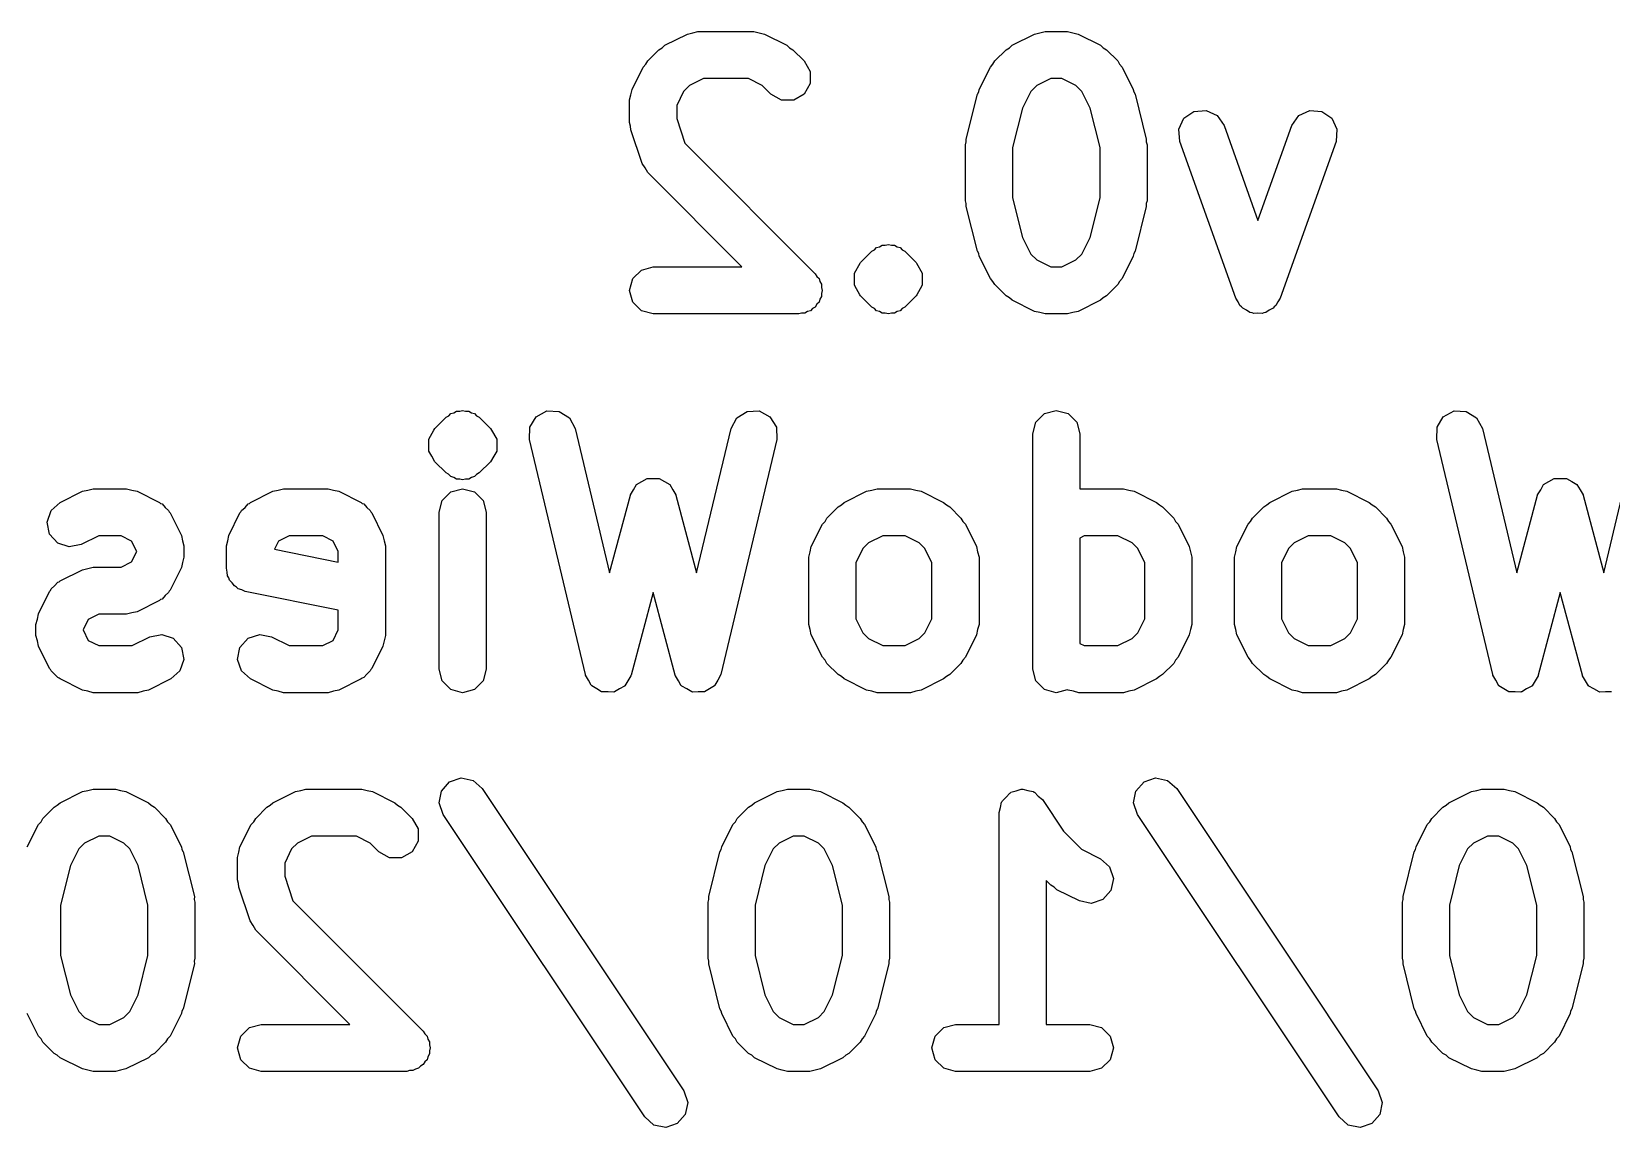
# Model space of a CAD drawing. Extents: x 10 to 287, y -200 to -10.
# Drawn here: x 108.65 to 118.72, y -89.77 to -82.78 of the extents above; entities that cross this region are included whole.
import ezdxf

# ---------------------------------------------------------------- set-up
doc = ezdxf.new("R2010")
doc.units = 0
doc.layers.add('BLACK', color=7, linetype='CONTINUOUS')

msp = doc.modelspace()

# ---------------------------------------------------------------- linework, layer by layer
at = {"layer": 'BLACK', "linetype": 'CONTINUOUS'}
for p, q in [((112.684, -82.8683), (112.827, -82.7969)), ((112.827, -82.7969), (112.861, -82.79)), ((112.861, -82.79), (112.894, -82.7811)), ((112.894, -82.7811), (113.251, -82.7811)), ((113.251, -82.7811), (113.285, -82.79)), ((113.285, -82.79), (113.319, -82.7969)), ((113.319, -82.7969), (113.461, -82.8683)), ((114.899, -82.8683), (115.041, -82.7969)), ((115.041, -82.7969), (115.075, -82.79)), ((115.075, -82.79), (115.109, -82.7811)), ((115.109, -82.7811), (115.251, -82.7811)), ((115.251, -82.7811), (115.285, -82.79)), ((115.285, -82.79), (115.319, -82.7969)), ((115.319, -82.7969), (115.461, -82.8683)), ((112.574, -82.9679), (112.645, -82.8964)), ((112.645, -82.8964), (112.666, -82.8844)), ((112.666, -82.8844), (112.684, -82.8683)), ((113.461, -82.8683), (113.479, -82.8844)), ((113.479, -82.8844), (113.5, -82.8964)), ((113.5, -82.8964), (113.572, -82.9679)), ((114.788, -82.9679), (114.86, -82.8964)), ((114.86, -82.8964), (114.881, -82.8844)), ((114.881, -82.8844), (114.899, -82.8683)), ((115.461, -82.8683), (115.479, -82.8844)), ((115.479, -82.8844), (115.5, -82.8964)), ((115.5, -82.8964), (115.572, -82.9679)), ((112.474, -83.1497), (112.546, -83.0068)), ((112.546, -83.0068), (112.562, -82.9888)), ((112.562, -82.9888), (112.574, -82.9679)), ((113.572, -82.9679), (113.611, -83.0351)), ((114.689, -83.1497), (114.76, -83.0068)), ((114.76, -83.0068), (114.776, -82.9888)), ((114.776, -82.9888), (114.788, -82.9679)), ((115.572, -82.9679), (115.584, -82.9888)), ((115.584, -82.9888), (115.6, -83.0068)), ((115.6, -83.0068), (115.671, -83.1497)), ((112.93, -83.0811), (112.84, -83.1258)), ((113.216, -83.0811), (112.93, -83.0811)), ((113.305, -83.1258), (113.216, -83.0811)), ((113.611, -83.1127), (113.572, -83.18)), ((113.611, -83.0351), (113.611, -83.1127)), ((115.144, -83.0811), (115.055, -83.1258)), ((115.216, -83.0811), (115.144, -83.0811)), ((115.305, -83.1258), (115.216, -83.0811)), ((112.459, -83.2168), (112.467, -83.1835)), ((112.459, -83.3596), (112.459, -83.2168)), ((112.467, -83.1835), (112.474, -83.1497)), ((112.803, -83.1628), (112.759, -83.2522)), ((112.84, -83.1258), (112.803, -83.1628)), ((113.36, -83.18), (113.305, -83.1258)), ((113.427, -83.2188), (113.36, -83.18)), ((113.505, -83.2188), (113.427, -83.2188)), ((113.572, -83.18), (113.505, -83.2188)), ((114.606, -83.4661), (114.677, -83.1804)), ((114.677, -83.1804), (114.685, -83.1659)), ((114.685, -83.1659), (114.689, -83.1497)), ((115.018, -83.1628), (114.964, -83.2691)), ((115.055, -83.1258), (115.018, -83.1628)), ((115.342, -83.1628), (115.305, -83.1258)), ((115.396, -83.2691), (115.342, -83.1628)), ((115.671, -83.1497), (115.675, -83.1659)), ((115.675, -83.1659), (115.683, -83.1804)), ((115.683, -83.1804), (115.754, -83.4661)), ((112.759, -83.2522), (112.759, -83.3353)), ((114.964, -83.2691), (114.901, -83.521)), ((115.459, -83.521), (115.396, -83.2691)), ((115.994, -83.334), (116.058, -83.2898)), ((116.058, -83.2898), (116.136, -83.2835)), ((116.136, -83.2835), (116.206, -83.3167)), ((116.206, -83.3167), (116.25, -83.3806)), ((116.682, -83.3806), (116.726, -83.3167)), ((116.726, -83.3167), (116.796, -83.2835)), ((116.796, -83.2835), (116.873, -83.2898)), ((116.873, -83.2898), (116.937, -83.334)), ((112.465, -83.383), (112.459, -83.3596)), ((112.466, -83.4071), (112.465, -83.383)), ((112.538, -83.6214), (112.466, -83.4071)), ((112.759, -83.3353), (112.811, -83.4929)), ((115.961, -83.4041), (115.994, -83.334)), ((115.967, -83.4815), (115.961, -83.4041)), ((116.25, -83.3806), (116.466, -83.9851)), ((116.466, -83.9851), (116.682, -83.3806)), ((116.937, -83.334), (116.97, -83.4041)), ((116.97, -83.4041), (116.964, -83.4815)), ((112.811, -83.4929), (113.643, -84.325)), ((114.601, -83.5025), (114.606, -83.4846)), ((114.601, -83.8596), (114.601, -83.5025)), ((114.606, -83.4846), (114.606, -83.4661)), ((114.901, -83.521), (114.901, -83.8412)), ((115.459, -83.8412), (115.459, -83.521)), ((115.754, -83.4661), (115.754, -83.4846)), ((115.754, -83.4846), (115.759, -83.5025)), ((115.759, -83.5025), (115.759, -83.8596)), ((116.324, -84.4815), (115.967, -83.4815)), ((116.964, -83.4815), (116.607, -84.4815)), ((112.557, -83.6501), (112.538, -83.6214)), ((112.574, -83.68), (112.557, -83.6501)), ((113.175, -84.2811), (112.574, -83.68)), ((114.606, -83.8775), (114.601, -83.8596)), ((114.606, -83.896), (114.606, -83.8775)), ((114.677, -84.1817), (114.606, -83.896)), ((114.901, -83.8412), (114.964, -84.093)), ((115.396, -84.093), (115.459, -83.8412)), ((115.754, -83.896), (115.683, -84.1817)), ((115.759, -83.8596), (115.754, -83.8775)), ((115.754, -83.8775), (115.754, -83.896)), ((114.964, -84.093), (115.018, -84.1994)), ((115.342, -84.1994), (115.396, -84.093)), ((113.931, -84.2536), (114.003, -84.1821)), ((114.003, -84.1821), (114.02, -84.1723)), ((114.02, -84.1723), (114.034, -84.1583)), ((114.034, -84.1583), (114.053, -84.1532)), ((114.053, -84.1532), (114.07, -84.1433)), ((114.07, -84.1433), (114.089, -84.1433)), ((114.089, -84.1433), (114.109, -84.1382)), ((114.109, -84.1382), (114.128, -84.1433)), ((114.128, -84.1433), (114.147, -84.1433)), ((114.147, -84.1433), (114.164, -84.1532)), ((114.164, -84.1532), (114.184, -84.1583)), ((114.184, -84.1583), (114.198, -84.1723)), ((114.198, -84.1723), (114.215, -84.1821)), ((114.215, -84.1821), (114.286, -84.2536)), ((114.685, -84.1962), (114.677, -84.1817)), ((114.689, -84.2124), (114.685, -84.1962)), ((114.76, -84.3553), (114.689, -84.2124)), ((115.018, -84.1994), (115.055, -84.2364)), ((115.305, -84.2364), (115.342, -84.1994)), ((115.671, -84.2124), (115.6, -84.3553)), ((115.675, -84.1962), (115.671, -84.2124)), ((115.683, -84.1817), (115.675, -84.1962)), ((112.479, -84.3561), (112.534, -84.3012)), ((112.534, -84.3012), (112.609, -84.2811)), ((112.609, -84.2811), (113.175, -84.2811)), ((113.643, -84.325), (113.653, -84.3421)), ((113.892, -84.3208), (113.929, -84.2577)), ((113.892, -84.3985), (113.892, -84.3208)), ((113.929, -84.2577), (113.931, -84.2536)), ((113.931, -84.2536), (113.931, -84.2536)), ((113.931, -84.2536), (113.931, -84.2536)), ((114.286, -84.2536), (114.286, -84.2536)), ((114.286, -84.2536), (114.286, -84.2536)), ((114.286, -84.2536), (114.288, -84.2577)), ((114.288, -84.2577), (114.325, -84.3208)), ((114.325, -84.3208), (114.325, -84.3985)), ((115.055, -84.2364), (115.144, -84.2811)), ((115.144, -84.2811), (115.216, -84.2811)), ((115.216, -84.2811), (115.305, -84.2364)), ((112.459, -84.4311), (112.479, -84.3561)), ((113.653, -84.3421), (113.667, -84.3561)), ((113.667, -84.3561), (113.672, -84.3751)), ((113.672, -84.3751), (113.682, -84.3922)), ((113.682, -84.3922), (113.682, -84.412)), ((113.682, -84.412), (113.687, -84.4311)), ((113.905, -84.4207), (113.892, -84.3985)), ((113.927, -84.4593), (113.905, -84.4207)), ((114.312, -84.4207), (114.29, -84.4593)), ((114.325, -84.3985), (114.312, -84.4207)), ((114.776, -84.3734), (114.76, -84.3553)), ((114.788, -84.3943), (114.776, -84.3734)), ((114.86, -84.4657), (114.788, -84.3943)), ((115.572, -84.3943), (115.5, -84.4657)), ((115.584, -84.3734), (115.572, -84.3943)), ((115.6, -84.3553), (115.584, -84.3734)), ((112.479, -84.5061), (112.459, -84.4311)), ((112.534, -84.561), (112.479, -84.5061)), ((113.653, -84.52), (113.643, -84.5371)), ((113.667, -84.5061), (113.653, -84.52)), ((113.672, -84.487), (113.667, -84.5061)), ((113.682, -84.4699), (113.672, -84.487)), ((113.687, -84.4311), (113.682, -84.4501)), ((113.682, -84.4501), (113.682, -84.4699)), ((113.931, -84.4657), (113.927, -84.4593)), ((114.003, -84.5371), (113.931, -84.4657)), ((114.286, -84.4657), (114.215, -84.5371)), ((114.29, -84.4593), (114.286, -84.4657)), ((114.881, -84.4778), (114.86, -84.4657)), ((114.899, -84.4938), (114.881, -84.4778)), ((115.041, -84.5652), (114.899, -84.4938)), ((115.461, -84.4938), (115.319, -84.5652)), ((115.479, -84.4778), (115.461, -84.4938)), ((115.5, -84.4657), (115.479, -84.4778)), ((116.34, -84.5038), (116.324, -84.4815)), ((116.351, -84.5282), (116.34, -84.5038)), ((116.362, -84.5352), (116.351, -84.5282)), ((116.58, -84.5282), (116.57, -84.5352)), ((116.592, -84.5038), (116.58, -84.5282)), ((116.607, -84.4815), (116.592, -84.5038)), ((112.609, -84.5811), (112.534, -84.561)), ((113.537, -84.5811), (112.609, -84.5811)), ((113.556, -84.576), (113.537, -84.5811)), ((113.576, -84.576), (113.556, -84.576)), ((113.593, -84.5661), (113.576, -84.576)), ((113.612, -84.561), (113.593, -84.5661)), ((113.626, -84.547), (113.612, -84.561)), ((113.643, -84.5371), (113.626, -84.547)), ((114.02, -84.547), (114.003, -84.5371)), ((114.034, -84.561), (114.02, -84.547)), ((114.053, -84.5661), (114.034, -84.561)), ((114.07, -84.576), (114.053, -84.5661)), ((114.089, -84.576), (114.07, -84.576)), ((114.109, -84.5811), (114.089, -84.576)), ((114.128, -84.576), (114.109, -84.5811)), ((114.147, -84.576), (114.128, -84.576)), ((114.164, -84.5661), (114.147, -84.576)), ((114.184, -84.561), (114.164, -84.5661)), ((114.198, -84.547), (114.184, -84.561)), ((114.215, -84.5371), (114.198, -84.547)), ((115.075, -84.5721), (115.041, -84.5652)), ((115.109, -84.5811), (115.075, -84.5721)), ((115.251, -84.5811), (115.109, -84.5811)), ((115.285, -84.5721), (115.251, -84.5811)), ((115.319, -84.5652), (115.285, -84.5721)), ((116.369, -84.5454), (116.362, -84.5352)), ((116.393, -84.557), (116.369, -84.5454)), ((116.415, -84.5723), (116.393, -84.557)), ((116.428, -84.5733), (116.415, -84.5723)), ((116.439, -84.5786), (116.428, -84.5733)), ((116.466, -84.5764), (116.439, -84.5786)), ((116.493, -84.5786), (116.466, -84.5764)), ((116.504, -84.5733), (116.493, -84.5786)), ((116.516, -84.5723), (116.504, -84.5733)), ((116.538, -84.557), (116.516, -84.5723)), ((116.563, -84.5454), (116.538, -84.557)), ((116.57, -84.5352), (116.563, -84.5454)), ((111.288, -85.24), (111.305, -85.2301)), ((111.305, -85.2301), (111.319, -85.2162)), ((111.319, -85.2162), (111.338, -85.2111)), ((111.338, -85.2111), (111.355, -85.2012)), ((111.355, -85.2012), (111.375, -85.2012)), ((111.375, -85.2012), (111.394, -85.1961)), ((111.394, -85.1961), (111.413, -85.2012)), ((111.413, -85.2012), (111.433, -85.2012)), ((111.433, -85.2012), (111.45, -85.2111)), ((111.45, -85.2111), (111.469, -85.2162)), ((111.469, -85.2162), (111.483, -85.2301)), ((111.483, -85.2301), (111.5, -85.24)), ((111.863, -85.2371), (111.931, -85.2001)), ((111.931, -85.2001), (112.009, -85.2023)), ((112.009, -85.2023), (112.075, -85.243)), ((113.142, -85.243), (113.209, -85.2023)), ((113.209, -85.2023), (113.286, -85.2001)), ((113.286, -85.2001), (113.354, -85.2371)), ((115.05, -85.2711), (115.105, -85.2162)), ((115.105, -85.2162), (115.18, -85.1961)), ((115.18, -85.1961), (115.255, -85.2162)), ((115.255, -85.2162), (115.31, -85.2711)), ((117.648, -85.2371), (117.717, -85.2001)), ((117.717, -85.2001), (117.794, -85.2023)), ((117.794, -85.2023), (117.86, -85.243)), ((111.178, -85.3787), (111.211, -85.3217)), ((111.211, -85.3217), (111.217, -85.3114)), ((111.217, -85.3114), (111.288, -85.24)), ((111.288, -85.24), (111.288, -85.24)), ((111.288, -85.24), (111.288, -85.24)), ((111.5, -85.24), (111.5, -85.24)), ((111.5, -85.24), (111.5, -85.24)), ((111.5, -85.24), (111.572, -85.3114)), ((111.572, -85.3114), (111.572, -85.3114)), ((111.572, -85.3114), (111.572, -85.3114)), ((111.572, -85.3114), (111.578, -85.3217)), ((111.578, -85.3217), (111.611, -85.3787)), ((111.82, -85.3808), (111.822, -85.3032)), ((111.822, -85.3032), (111.863, -85.2371)), ((112.075, -85.243), (112.112, -85.3113)), ((112.112, -85.3113), (112.331, -86.233)), ((112.886, -86.233), (113.106, -85.3113)), ((113.106, -85.3113), (113.142, -85.243)), ((113.354, -85.2371), (113.395, -85.3032)), ((113.395, -85.3032), (113.397, -85.3808)), ((115.03, -85.3461), (115.05, -85.2711)), ((115.31, -85.2711), (115.33, -85.3461)), ((117.606, -85.3808), (117.608, -85.3032)), ((117.608, -85.3032), (117.648, -85.2371)), ((117.86, -85.243), (117.897, -85.3113)), ((117.897, -85.3113), (118.117, -86.233)), ((118.672, -86.233), (118.891, -85.3113)), ((111.178, -85.4563), (111.178, -85.3787)), ((111.611, -85.3787), (111.611, -85.4563)), ((112.177, -86.8808), (111.82, -85.3808)), ((113.397, -85.3808), (113.04, -86.8808)), ((115.03, -86.8461), (115.03, -85.3461)), ((115.33, -85.3461), (115.33, -85.6961)), ((117.963, -86.8808), (117.606, -85.3808)), ((111.197, -85.4889), (111.178, -85.4563)), ((111.217, -85.5236), (111.197, -85.4889)), ((111.288, -85.595), (111.217, -85.5236)), ((111.572, -85.5236), (111.5, -85.595)), ((111.592, -85.4889), (111.572, -85.5236)), ((111.572, -85.5236), (111.572, -85.5236)), ((111.611, -85.4563), (111.592, -85.4889)), ((111.303, -85.6036), (111.288, -85.595)), ((111.305, -85.6049), (111.303, -85.6036)), ((111.319, -85.6188), (111.305, -85.6049)), ((111.338, -85.6239), (111.319, -85.6188)), ((111.355, -85.6338), (111.338, -85.6239)), ((111.375, -85.6338), (111.355, -85.6338)), ((111.394, -85.6389), (111.375, -85.6338)), ((111.413, -85.6338), (111.394, -85.6389)), ((111.433, -85.6338), (111.413, -85.6338)), ((111.45, -85.6239), (111.433, -85.6338)), ((111.469, -85.6188), (111.45, -85.6239)), ((111.483, -85.6049), (111.469, -85.6188)), ((111.5, -85.595), (111.483, -85.6049)), ((112.536, -85.6493), (112.57, -85.6298)), ((112.57, -85.6298), (112.57, -85.6297)), ((112.57, -85.6297), (112.608, -85.6298)), ((112.57, -85.6298), (112.57, -85.6298)), ((112.608, -85.6298), (112.647, -85.6297)), ((112.647, -85.6297), (112.647, -85.6298)), ((112.647, -85.6298), (112.648, -85.6298)), ((112.648, -85.6298), (112.681, -85.6492)), ((118.322, -85.6493), (118.355, -85.6298)), ((118.355, -85.6298), (118.356, -85.6297)), ((118.355, -85.6298), (118.355, -85.6298)), ((118.356, -85.6297), (118.394, -85.6298)), ((118.394, -85.6298), (118.433, -85.6297)), ((118.433, -85.6297), (118.433, -85.6298)), ((118.433, -85.6298), (118.433, -85.6298)), ((118.433, -85.6298), (118.467, -85.6493)), ((108.827, -85.7833), (108.97, -85.7119)), ((108.97, -85.7119), (109.004, -85.705)), ((109.004, -85.705), (109.037, -85.6961)), ((109.037, -85.6961), (109.251, -85.6961)), ((109.251, -85.6961), (109.285, -85.705)), ((109.285, -85.705), (109.319, -85.7119)), ((109.319, -85.7119), (109.461, -85.7833)), ((110.041, -85.7833), (110.184, -85.7119)), ((110.184, -85.7119), (110.218, -85.705)), ((110.218, -85.705), (110.251, -85.6961)), ((110.251, -85.6961), (110.537, -85.6961)), ((110.537, -85.6961), (110.57, -85.705)), ((110.57, -85.705), (110.604, -85.7119)), ((110.604, -85.7119), (110.747, -85.7833)), ((111.264, -85.7711), (111.319, -85.7162)), ((111.319, -85.7162), (111.394, -85.6961)), ((111.394, -85.6961), (111.469, -85.7162)), ((111.469, -85.7162), (111.524, -85.7711)), ((112.331, -86.233), (112.464, -85.736)), ((112.464, -85.7356), (112.483, -85.7022)), ((112.464, -85.7358), (112.464, -85.7356)), ((112.464, -85.736), (112.464, -85.7358)), ((112.483, -85.7022), (112.502, -85.6687)), ((112.502, -85.6687), (112.503, -85.6686)), ((112.503, -85.6684), (112.536, -85.6493)), ((112.503, -85.6686), (112.503, -85.6684)), ((112.681, -85.6492), (112.715, -85.6684)), ((112.715, -85.6684), (112.715, -85.6686)), ((112.715, -85.6686), (112.715, -85.6687)), ((112.715, -85.6687), (112.734, -85.7022)), ((112.734, -85.7022), (112.753, -85.7356)), ((112.753, -85.7356), (112.753, -85.7358)), ((112.753, -85.7358), (112.754, -85.736)), ((112.754, -85.736), (112.886, -86.233)), ((113.827, -85.7833), (113.97, -85.7119)), ((113.97, -85.7119), (114.004, -85.705)), ((114.004, -85.705), (114.037, -85.6961)), ((114.037, -85.6961), (114.251, -85.6961)), ((114.251, -85.6961), (114.285, -85.705)), ((114.285, -85.705), (114.319, -85.7119)), ((114.319, -85.7119), (114.461, -85.7833)), ((115.33, -85.6961), (115.609, -85.6961)), ((115.609, -85.6961), (115.642, -85.705)), ((115.642, -85.705), (115.676, -85.7119)), ((115.676, -85.7119), (115.819, -85.7833)), ((116.541, -85.7833), (116.684, -85.7119)), ((116.684, -85.7119), (116.718, -85.705)), ((116.718, -85.705), (116.751, -85.6961)), ((116.751, -85.6961), (116.966, -85.6961)), ((116.966, -85.6961), (116.999, -85.705)), ((116.999, -85.705), (117.033, -85.7119)), ((117.033, -85.7119), (117.176, -85.7833)), ((118.117, -86.233), (118.249, -85.736)), ((118.249, -85.7356), (118.269, -85.702)), ((118.249, -85.7358), (118.249, -85.7356)), ((118.249, -85.736), (118.249, -85.7358)), ((118.269, -85.702), (118.288, -85.6687)), ((118.288, -85.6684), (118.322, -85.6493)), ((118.288, -85.6686), (118.288, -85.6684)), ((118.288, -85.6687), (118.288, -85.6686)), ((118.467, -85.6493), (118.5, -85.6684)), ((118.5, -85.6684), (118.5, -85.6686)), ((118.5, -85.6686), (118.5, -85.6687)), ((118.5, -85.6687), (118.52, -85.7022)), ((118.52, -85.7022), (118.539, -85.7356)), ((118.539, -85.7356), (118.539, -85.7358)), ((118.539, -85.7358), (118.539, -85.736)), ((118.539, -85.736), (118.672, -86.233)), ((108.745, -85.9085), (108.769, -85.8349)), ((108.769, -85.8349), (108.827, -85.7833)), ((109.461, -85.7833), (109.468, -85.7894)), ((109.468, -85.7894), (109.477, -85.7923)), ((109.477, -85.7923), (109.497, -85.8149)), ((109.497, -85.8149), (109.519, -85.8349)), ((109.519, -85.8349), (109.522, -85.8436)), ((109.98, -85.8436), (109.983, -85.8349)), ((109.983, -85.8349), (110.006, -85.8149)), ((110.006, -85.8149), (110.026, -85.7923)), ((110.026, -85.7923), (110.035, -85.7894)), ((110.035, -85.7894), (110.041, -85.7833)), ((110.747, -85.7833), (110.754, -85.7894)), ((110.754, -85.7894), (110.763, -85.7923)), ((110.763, -85.7923), (110.783, -85.8149)), ((110.783, -85.8149), (110.805, -85.8349)), ((110.805, -85.8349), (110.808, -85.8436)), ((111.244, -85.8461), (111.264, -85.7711)), ((111.524, -85.7711), (111.544, -85.8461)), ((113.717, -85.8829), (113.788, -85.8114)), ((113.788, -85.8114), (113.809, -85.7994)), ((113.809, -85.7994), (113.827, -85.7833)), ((114.461, -85.7833), (114.479, -85.7994)), ((114.479, -85.7994), (114.5, -85.8114)), ((114.5, -85.8114), (114.572, -85.8829)), ((115.819, -85.7833), (115.837, -85.7994)), ((115.837, -85.7994), (115.857, -85.8114)), ((115.857, -85.8114), (115.929, -85.8829)), ((116.431, -85.8829), (116.503, -85.8114)), ((116.503, -85.8114), (116.523, -85.7994)), ((116.523, -85.7994), (116.541, -85.7833)), ((117.176, -85.7833), (117.194, -85.7994)), ((117.194, -85.7994), (117.215, -85.8114)), ((117.215, -85.8114), (117.286, -85.8829)), ((108.76, -85.9846), (108.745, -85.9085)), ((109.522, -85.8436), (109.528, -85.8504)), ((109.528, -85.8504), (109.6, -85.9933)), ((109.903, -85.9933), (109.974, -85.8504)), ((109.974, -85.8504), (109.98, -85.8436)), ((110.808, -85.8436), (110.814, -85.8504)), ((110.814, -85.8504), (110.886, -85.9933)), ((111.244, -86.8461), (111.244, -85.8461)), ((111.544, -85.8461), (111.544, -86.8461)), ((113.617, -86.0647), (113.689, -85.9218)), ((113.689, -85.9218), (113.705, -85.9038)), ((113.705, -85.9038), (113.717, -85.8829)), ((114.572, -85.8829), (114.584, -85.9038)), ((114.584, -85.9038), (114.6, -85.9218)), ((114.6, -85.9218), (114.671, -86.0647)), ((115.929, -85.8829), (115.941, -85.9038)), ((115.941, -85.9038), (115.957, -85.9218)), ((115.957, -85.9218), (116.028, -86.0647)), ((116.332, -86.0647), (116.403, -85.9218)), ((116.403, -85.9218), (116.419, -85.9038)), ((116.419, -85.9038), (116.431, -85.8829)), ((117.286, -85.8829), (117.298, -85.9038)), ((117.298, -85.9038), (117.314, -85.9218)), ((117.314, -85.9218), (117.386, -86.0647)), ((108.812, -86.0427), (108.76, -85.9846)), ((109.073, -85.9961), (108.961, -86.0517)), ((109.216, -85.9961), (109.073, -85.9961)), ((109.282, -86.0293), (109.216, -85.9961)), ((109.316, -86.0958), (109.282, -86.0293)), ((109.6, -85.9933), (109.607, -86.0271)), ((109.607, -86.0271), (109.616, -86.0604)), ((109.887, -86.0604), (109.896, -86.0271)), ((109.896, -86.0271), (109.903, -85.9933)), ((110.22, -86.0293), (110.194, -86.0817)), ((110.287, -85.9961), (110.22, -86.0293)), ((110.502, -85.9961), (110.287, -85.9961)), ((110.568, -86.0293), (110.502, -85.9961)), ((110.601, -86.0958), (110.568, -86.0293)), ((110.886, -85.9933), (110.893, -86.0271)), ((110.893, -86.0271), (110.901, -86.0604)), ((114.073, -85.9961), (113.983, -86.0408)), ((114.216, -85.9961), (114.073, -85.9961)), ((114.305, -86.0408), (114.216, -85.9961)), ((115.358, -85.9961), (115.33, -86.0102)), ((115.33, -86.0102), (115.33, -86.6819)), ((115.573, -85.9961), (115.358, -85.9961)), ((115.663, -86.0408), (115.573, -85.9961)), ((116.787, -85.9961), (116.697, -86.0408)), ((116.93, -85.9961), (116.787, -85.9961)), ((117.02, -86.0408), (116.93, -85.9961)), ((108.885, -86.0672), (108.812, -86.0427)), ((108.961, -86.0517), (108.885, -86.0672)), ((109.282, -86.1628), (109.316, -86.0964)), ((109.316, -86.0964), (109.316, -86.0958)), ((109.616, -86.1318), (109.607, -86.1651)), ((109.616, -86.0604), (109.616, -86.1318)), ((109.887, -86.2032), (109.887, -86.0604)), ((110.194, -86.0817), (110.601, -86.1631)), ((110.601, -86.1631), (110.601, -86.0958)), ((110.901, -86.0604), (110.901, -86.6318)), ((113.601, -86.1318), (113.61, -86.0985)), ((113.601, -86.5604), (113.601, -86.1318)), ((113.61, -86.0985), (113.617, -86.0647)), ((113.946, -86.0778), (113.901, -86.1672)), ((113.983, -86.0408), (113.946, -86.0778)), ((114.342, -86.0778), (114.305, -86.0408)), ((114.387, -86.1672), (114.342, -86.0778)), ((114.671, -86.0647), (114.678, -86.0985)), ((114.678, -86.0985), (114.687, -86.1318)), ((114.687, -86.1318), (114.687, -86.5604)), ((115.7, -86.0778), (115.663, -86.0408)), ((115.744, -86.1672), (115.7, -86.0778)), ((116.028, -86.0647), (116.035, -86.0985)), ((116.035, -86.0985), (116.044, -86.1318)), ((116.044, -86.1318), (116.044, -86.5604)), ((116.316, -86.1318), (116.325, -86.0985)), ((116.316, -86.5604), (116.316, -86.1318)), ((116.325, -86.0985), (116.332, -86.0647)), ((116.66, -86.0778), (116.616, -86.1672)), ((116.697, -86.0408), (116.66, -86.0778)), ((117.057, -86.0778), (117.02, -86.0408)), ((117.101, -86.1672), (117.057, -86.0778)), ((117.386, -86.0647), (117.393, -86.0985)), ((117.393, -86.0985), (117.401, -86.1318)), ((117.401, -86.1318), (117.401, -86.5604)), ((108.827, -86.2833), (108.97, -86.2119)), ((108.97, -86.2119), (109.004, -86.205)), ((109.004, -86.205), (109.037, -86.1961)), ((109.037, -86.1961), (109.216, -86.1961)), ((109.216, -86.1961), (109.282, -86.1628)), ((109.6, -86.1989), (109.528, -86.3417)), ((109.607, -86.1651), (109.6, -86.1989)), ((109.893, -86.2269), (109.887, -86.2032)), ((109.895, -86.2513), (109.893, -86.2269)), ((113.901, -86.1672), (113.901, -86.5249)), ((114.387, -86.5249), (114.387, -86.1672)), ((115.744, -86.5249), (115.744, -86.1672)), ((116.616, -86.1672), (116.616, -86.5249)), ((117.101, -86.5249), (117.101, -86.1672)), ((108.766, -86.3436), (108.769, -86.3349)), ((108.769, -86.3349), (108.792, -86.3149)), ((108.792, -86.3149), (108.812, -86.2923)), ((108.812, -86.2923), (108.82, -86.2894)), ((108.82, -86.2894), (108.827, -86.2833)), ((109.528, -86.3417), (109.522, -86.3486)), ((109.903, -86.2637), (109.895, -86.2513)), ((109.907, -86.2782), (109.903, -86.2637)), ((109.925, -86.2955), (109.907, -86.2782)), ((109.938, -86.3159), (109.925, -86.2955)), ((109.952, -86.3225), (109.938, -86.3159)), ((109.962, -86.3331), (109.952, -86.3225)), ((109.986, -86.3395), (109.962, -86.3331)), ((110.008, -86.3503), (109.986, -86.3395)), ((108.689, -86.4933), (108.76, -86.3504)), ((108.76, -86.3504), (108.766, -86.3436)), ((109.461, -86.4088), (109.319, -86.4802)), ((109.468, -86.4027), (109.461, -86.4088)), ((109.477, -86.3998), (109.468, -86.4027)), ((109.497, -86.3773), (109.477, -86.3998)), ((109.519, -86.3573), (109.497, -86.3773)), ((109.522, -86.3486), (109.519, -86.3573)), ((110.601, -86.469), (110.008, -86.3503)), ((112.609, -86.3568), (112.468, -86.8847)), ((112.749, -86.8847), (112.609, -86.3568)), ((118.394, -86.3568), (118.254, -86.8847)), ((118.535, -86.8847), (118.394, -86.3568)), ((108.673, -86.5604), (108.682, -86.5271)), ((108.682, -86.5271), (108.689, -86.4933)), ((109.006, -86.5293), (108.973, -86.5958)), ((109.073, -86.4961), (109.006, -86.5293)), ((109.251, -86.4961), (109.073, -86.4961)), ((109.285, -86.4871), (109.251, -86.4961)), ((109.319, -86.4802), (109.285, -86.4871)), ((110.601, -86.5964), (110.601, -86.469)), ((113.901, -86.5249), (113.946, -86.6144)), ((114.342, -86.6144), (114.387, -86.5249)), ((115.7, -86.6144), (115.744, -86.5249)), ((116.616, -86.5249), (116.66, -86.6144)), ((117.057, -86.6144), (117.101, -86.5249)), ((108.673, -86.6318), (108.673, -86.5604)), ((108.682, -86.6651), (108.673, -86.6318)), ((108.973, -86.5958), (108.973, -86.5964)), ((108.973, -86.5964), (109.006, -86.6628)), ((109.287, -86.6961), (109.399, -86.6405)), ((109.399, -86.6405), (109.475, -86.6249)), ((109.475, -86.6249), (109.548, -86.6495)), ((110.026, -86.6495), (110.1, -86.6249)), ((110.1, -86.6249), (110.176, -86.6405)), ((110.176, -86.6405), (110.287, -86.6961)), ((110.568, -86.6628), (110.601, -86.5964)), ((110.901, -86.6318), (110.893, -86.6651)), ((113.61, -86.5937), (113.601, -86.5604)), ((113.617, -86.6274), (113.61, -86.5937)), ((113.689, -86.7703), (113.617, -86.6274)), ((113.946, -86.6144), (113.983, -86.6514)), ((114.305, -86.6514), (114.342, -86.6144)), ((114.671, -86.6274), (114.6, -86.7703)), ((114.678, -86.5937), (114.671, -86.6274)), ((114.687, -86.5604), (114.678, -86.5937)), ((115.663, -86.6514), (115.7, -86.6144)), ((116.028, -86.6274), (115.957, -86.7703)), ((116.035, -86.5937), (116.028, -86.6274)), ((116.044, -86.5604), (116.035, -86.5937)), ((116.325, -86.5937), (116.316, -86.5604)), ((116.332, -86.6274), (116.325, -86.5937)), ((116.403, -86.7703), (116.332, -86.6274)), ((116.66, -86.6144), (116.697, -86.6514)), ((117.02, -86.6514), (117.057, -86.6144)), ((117.386, -86.6274), (117.314, -86.7703)), ((117.393, -86.5937), (117.386, -86.6274)), ((117.401, -86.5604), (117.393, -86.5937)), ((108.689, -86.6989), (108.682, -86.6651)), ((108.76, -86.8417), (108.689, -86.6989)), ((109.006, -86.6628), (109.073, -86.6961)), ((109.073, -86.6961), (109.287, -86.6961)), ((109.548, -86.6495), (109.6, -86.7076)), ((109.6, -86.7076), (109.615, -86.7836)), ((109.959, -86.7836), (109.974, -86.7076)), ((109.974, -86.7076), (110.026, -86.6495)), ((110.287, -86.6961), (110.502, -86.6961)), ((110.502, -86.6961), (110.568, -86.6628)), ((110.886, -86.6989), (110.814, -86.8417)), ((110.893, -86.6651), (110.886, -86.6989)), ((113.983, -86.6514), (114.073, -86.6961)), ((114.073, -86.6961), (114.216, -86.6961)), ((114.216, -86.6961), (114.305, -86.6514)), ((115.33, -86.6819), (115.358, -86.6961)), ((115.358, -86.6961), (115.573, -86.6961)), ((115.573, -86.6961), (115.663, -86.6514)), ((116.697, -86.6514), (116.787, -86.6961)), ((116.787, -86.6961), (116.93, -86.6961)), ((116.93, -86.6961), (117.02, -86.6514)), ((108.766, -86.8486), (108.76, -86.8417)), ((109.615, -86.7836), (109.591, -86.8573)), ((109.983, -86.8573), (109.959, -86.7836)), ((110.814, -86.8417), (110.808, -86.8486)), ((111.264, -86.9211), (111.244, -86.8461)), ((111.544, -86.8461), (111.524, -86.9211)), ((113.705, -86.7884), (113.689, -86.7703)), ((113.717, -86.8093), (113.705, -86.7884)), ((113.788, -86.8807), (113.717, -86.8093)), ((114.572, -86.8093), (114.5, -86.8807)), ((114.584, -86.7884), (114.572, -86.8093)), ((114.6, -86.7703), (114.584, -86.7884)), ((115.05, -86.9211), (115.03, -86.8461)), ((115.929, -86.8093), (115.857, -86.8807)), ((115.941, -86.7884), (115.929, -86.8093)), ((115.957, -86.7703), (115.941, -86.7884)), ((116.419, -86.7884), (116.403, -86.7703)), ((116.431, -86.8093), (116.419, -86.7884)), ((116.503, -86.8807), (116.431, -86.8093)), ((117.286, -86.8093), (117.215, -86.8807)), ((117.298, -86.7884), (117.286, -86.8093)), ((117.314, -86.7703), (117.298, -86.7884)), ((108.769, -86.8573), (108.766, -86.8486)), ((108.792, -86.8773), (108.769, -86.8573)), ((108.812, -86.8998), (108.792, -86.8773)), ((108.82, -86.9027), (108.812, -86.8998)), ((108.827, -86.9088), (108.82, -86.9027)), ((108.97, -86.9802), (108.827, -86.9088)), ((109.533, -86.9088), (109.39, -86.9802)), ((109.591, -86.8573), (109.533, -86.9088)), ((110.041, -86.9088), (109.983, -86.8573)), ((110.184, -86.9802), (110.041, -86.9088)), ((110.747, -86.9088), (110.604, -86.9802)), ((110.754, -86.9027), (110.747, -86.9088)), ((110.763, -86.8998), (110.754, -86.9027)), ((110.783, -86.8773), (110.763, -86.8998)), ((110.805, -86.8573), (110.783, -86.8773)), ((110.808, -86.8486), (110.805, -86.8573)), ((111.319, -86.976), (111.264, -86.9211)), ((111.524, -86.9211), (111.469, -86.976)), ((112.178, -86.8828), (112.177, -86.8808)), ((112.178, -86.8851), (112.178, -86.8828)), ((112.196, -86.9168), (112.178, -86.8851)), ((112.214, -86.9491), (112.196, -86.9168)), ((112.447, -86.9202), (112.429, -86.952)), ((112.467, -86.8889), (112.447, -86.9202)), ((112.468, -86.8847), (112.467, -86.8867)), ((112.467, -86.8867), (112.467, -86.8889)), ((112.75, -86.8867), (112.749, -86.8847)), ((112.751, -86.8889), (112.75, -86.8867)), ((112.77, -86.9202), (112.751, -86.8889)), ((112.788, -86.952), (112.77, -86.9202)), ((113.021, -86.9168), (113.003, -86.9491)), ((113.039, -86.8851), (113.021, -86.9168)), ((113.04, -86.8808), (113.039, -86.8828)), ((113.039, -86.8828), (113.039, -86.8851)), ((113.809, -86.8928), (113.788, -86.8807)), ((113.827, -86.9088), (113.809, -86.8928)), ((113.97, -86.9802), (113.827, -86.9088)), ((114.461, -86.9088), (114.319, -86.9802)), ((114.479, -86.8928), (114.461, -86.9088)), ((114.5, -86.8807), (114.479, -86.8928)), ((115.105, -86.976), (115.05, -86.9211)), ((115.819, -86.9088), (115.676, -86.9802)), ((115.837, -86.8928), (115.819, -86.9088)), ((115.857, -86.8807), (115.837, -86.8928)), ((116.523, -86.8928), (116.503, -86.8807)), ((116.541, -86.9088), (116.523, -86.8928)), ((116.684, -86.9802), (116.541, -86.9088)), ((117.176, -86.9088), (117.033, -86.9802)), ((117.194, -86.8928), (117.176, -86.9088)), ((117.215, -86.8807), (117.194, -86.8928)), ((117.964, -86.8828), (117.963, -86.8808)), ((117.964, -86.8851), (117.964, -86.8828)), ((117.982, -86.9168), (117.964, -86.8851)), ((118, -86.9491), (117.982, -86.9168)), ((118.233, -86.9202), (118.215, -86.952)), ((118.252, -86.8889), (118.233, -86.9202)), ((118.254, -86.8847), (118.252, -86.8867)), ((118.252, -86.8867), (118.252, -86.8889)), ((118.536, -86.8867), (118.535, -86.8847)), ((118.536, -86.8889), (118.536, -86.8867)), ((118.555, -86.9202), (118.536, -86.8889)), ((118.574, -86.952), (118.555, -86.9202)), ((109.004, -86.9871), (108.97, -86.9802)), ((109.037, -86.9961), (109.004, -86.9871)), ((109.323, -86.9961), (109.037, -86.9961)), ((109.356, -86.9871), (109.323, -86.9961)), ((109.39, -86.9802), (109.356, -86.9871)), ((110.218, -86.9871), (110.184, -86.9802)), ((110.251, -86.9961), (110.218, -86.9871)), ((110.537, -86.9961), (110.251, -86.9961)), ((110.57, -86.9871), (110.537, -86.9961)), ((110.604, -86.9802), (110.57, -86.9871)), ((111.394, -86.9961), (111.319, -86.976)), ((111.469, -86.976), (111.394, -86.9961)), ((112.216, -86.9503), (112.214, -86.9491)), ((112.217, -86.9523), (112.216, -86.9503)), ((112.249, -86.9706), (112.217, -86.9523)), ((112.28, -86.9898), (112.249, -86.9706)), ((112.282, -86.9899), (112.28, -86.9898)), ((112.284, -86.991), (112.282, -86.9899)), ((112.321, -86.991), (112.284, -86.991)), ((112.358, -86.992), (112.321, -86.991)), ((112.36, -86.9909), (112.358, -86.992)), ((112.362, -86.9909), (112.36, -86.9909)), ((112.394, -86.9725), (112.362, -86.9909)), ((112.426, -86.9551), (112.394, -86.9725)), ((112.427, -86.9531), (112.426, -86.9551)), ((112.429, -86.952), (112.427, -86.9531)), ((112.79, -86.9531), (112.788, -86.952)), ((112.791, -86.9551), (112.79, -86.9531)), ((112.824, -86.9725), (112.791, -86.9551)), ((112.855, -86.9909), (112.824, -86.9725)), ((112.858, -86.9909), (112.855, -86.9909)), ((112.86, -86.992), (112.858, -86.9909)), ((112.896, -86.991), (112.86, -86.992)), ((112.933, -86.991), (112.896, -86.991)), ((112.935, -86.9899), (112.933, -86.991)), ((112.937, -86.9898), (112.935, -86.9899)), ((112.968, -86.9706), (112.937, -86.9898)), ((113, -86.9523), (112.968, -86.9706)), ((113.001, -86.9503), (113, -86.9523)), ((113.003, -86.9491), (113.001, -86.9503)), ((114.004, -86.9871), (113.97, -86.9802)), ((114.037, -86.9961), (114.004, -86.9871)), ((114.251, -86.9961), (114.037, -86.9961)), ((114.285, -86.9871), (114.251, -86.9961)), ((114.319, -86.9802), (114.285, -86.9871)), ((115.18, -86.9961), (115.105, -86.976)), ((115.25, -86.9773), (115.18, -86.9961)), ((115.256, -86.9802), (115.25, -86.9773)), ((115.29, -86.9871), (115.256, -86.9802)), ((115.323, -86.9961), (115.29, -86.9871)), ((115.609, -86.9961), (115.323, -86.9961)), ((115.642, -86.9871), (115.609, -86.9961)), ((115.676, -86.9802), (115.642, -86.9871)), ((116.718, -86.9871), (116.684, -86.9802)), ((116.751, -86.9961), (116.718, -86.9871)), ((116.966, -86.9961), (116.751, -86.9961)), ((116.999, -86.9871), (116.966, -86.9961)), ((117.033, -86.9802), (116.999, -86.9871)), ((118.001, -86.9503), (118, -86.9491)), ((118.003, -86.9523), (118.001, -86.9503)), ((118.034, -86.9706), (118.003, -86.9523)), ((118.066, -86.9898), (118.034, -86.9706)), ((118.068, -86.9899), (118.066, -86.9898)), ((118.07, -86.991), (118.068, -86.9899)), ((118.107, -86.991), (118.07, -86.991)), ((118.143, -86.992), (118.107, -86.991)), ((118.145, -86.9909), (118.143, -86.992)), ((118.148, -86.9909), (118.145, -86.9909)), ((118.179, -86.9725), (118.148, -86.9909)), ((118.212, -86.9551), (118.179, -86.9725)), ((118.213, -86.9531), (118.212, -86.9551)), ((118.215, -86.952), (118.213, -86.9531)), ((118.576, -86.9531), (118.574, -86.952)), ((118.577, -86.9551), (118.576, -86.9531)), ((118.609, -86.9725), (118.577, -86.9551)), ((118.641, -86.9909), (118.609, -86.9725)), ((118.643, -86.9909), (118.641, -86.9909)), ((118.645, -86.992), (118.643, -86.9909)), ((118.682, -86.991), (118.645, -86.992)), ((118.719, -86.991), (118.682, -86.991)), ((118.721, -86.9899), (118.719, -86.991)), ((111.311, -87.5648), (111.385, -87.54)), ((111.385, -87.54), (111.461, -87.5552)), ((115.74, -87.5648), (115.813, -87.54)), ((115.813, -87.54), (115.889, -87.5552)), ((108.827, -87.6983), (108.97, -87.6269)), ((108.97, -87.6269), (109.004, -87.62)), ((109.004, -87.62), (109.037, -87.6111)), ((109.037, -87.6111), (109.18, -87.6111)), ((109.18, -87.6111), (109.213, -87.62)), ((109.213, -87.62), (109.247, -87.6269)), ((109.247, -87.6269), (109.39, -87.6983)), ((110.184, -87.6983), (110.327, -87.6269)), ((110.327, -87.6269), (110.361, -87.62)), ((110.361, -87.62), (110.394, -87.6111)), ((110.394, -87.6111), (110.751, -87.6111)), ((110.751, -87.6111), (110.785, -87.62)), ((110.785, -87.62), (110.819, -87.6269)), ((110.819, -87.6269), (110.961, -87.6983)), ((111.245, -87.6993), (111.26, -87.6232)), ((111.26, -87.6232), (111.311, -87.5648)), ((111.461, -87.5552), (111.519, -87.6064)), ((111.519, -87.6064), (112.805, -89.535)), ((113.256, -87.6983), (113.399, -87.6269)), ((113.399, -87.6269), (113.432, -87.62)), ((113.432, -87.62), (113.466, -87.6111)), ((113.466, -87.6111), (113.609, -87.6111)), ((113.609, -87.6111), (113.642, -87.62)), ((113.642, -87.62), (113.676, -87.6269)), ((113.676, -87.6269), (113.819, -87.6983)), ((114.86, -87.6619), (114.883, -87.6363)), ((114.883, -87.6363), (114.887, -87.6347)), ((114.887, -87.6347), (114.891, -87.6312)), ((114.891, -87.6312), (114.924, -87.6223)), ((114.924, -87.6223), (114.956, -87.6114)), ((114.956, -87.6114), (114.961, -87.6124)), ((114.961, -87.6124), (114.966, -87.6111)), ((114.966, -87.6111), (114.999, -87.6199)), ((114.999, -87.6199), (115.032, -87.6266)), ((115.032, -87.6266), (115.036, -87.6299)), ((115.036, -87.6299), (115.041, -87.6312)), ((115.041, -87.6312), (115.065, -87.6553)), ((115.673, -87.6993), (115.688, -87.6232)), ((115.688, -87.6232), (115.74, -87.5648)), ((115.889, -87.5552), (115.948, -87.6064)), ((115.948, -87.6064), (117.233, -89.535)), ((117.684, -87.6983), (117.827, -87.6269)), ((117.827, -87.6269), (117.861, -87.62)), ((117.861, -87.62), (117.894, -87.6111)), ((117.894, -87.6111), (118.037, -87.6111)), ((118.037, -87.6111), (118.07, -87.62)), ((118.07, -87.62), (118.104, -87.6269)), ((118.104, -87.6269), (118.247, -87.6983)), ((108.717, -87.7979), (108.788, -87.7264)), ((108.788, -87.7264), (108.809, -87.7144)), ((108.809, -87.7144), (108.827, -87.6983)), ((109.39, -87.6983), (109.408, -87.7144)), ((109.408, -87.7144), (109.429, -87.7264)), ((109.429, -87.7264), (109.5, -87.7979)), ((110.074, -87.7979), (110.145, -87.7264)), ((110.145, -87.7264), (110.166, -87.7144)), ((110.166, -87.7144), (110.184, -87.6983)), ((110.961, -87.6983), (110.979, -87.7144)), ((110.979, -87.7144), (111, -87.7264)), ((111, -87.7264), (111.072, -87.7979)), ((111.269, -87.7728), (111.245, -87.6993)), ((113.145, -87.7979), (113.217, -87.7264)), ((113.217, -87.7264), (113.238, -87.7144)), ((113.238, -87.7144), (113.256, -87.6983)), ((113.819, -87.6983), (113.837, -87.7144)), ((113.837, -87.7144), (113.857, -87.7264)), ((113.857, -87.7264), (113.929, -87.7979)), ((114.816, -87.7611), (114.825, -87.7281)), ((114.825, -87.7281), (114.831, -87.6946)), ((114.831, -87.6946), (114.835, -87.6909)), ((114.835, -87.6909), (114.836, -87.6861)), ((114.836, -87.6861), (114.86, -87.6619)), ((115.065, -87.6553), (115.091, -87.6779)), ((115.091, -87.6779), (115.225, -87.8798)), ((115.698, -87.7728), (115.673, -87.6993)), ((117.574, -87.7979), (117.645, -87.7264)), ((117.645, -87.7264), (117.666, -87.7144)), ((117.666, -87.7144), (117.684, -87.6983)), ((118.247, -87.6983), (118.265, -87.7144)), ((118.265, -87.7144), (118.286, -87.7264)), ((118.286, -87.7264), (118.357, -87.7979)), ((108.617, -87.9797), (108.689, -87.8368)), ((108.689, -87.8368), (108.705, -87.8188)), ((108.705, -87.8188), (108.717, -87.7979)), ((109.5, -87.7979), (109.512, -87.8188)), ((109.512, -87.8188), (109.528, -87.8368)), ((109.528, -87.8368), (109.6, -87.9797)), ((109.974, -87.9797), (110.046, -87.8368)), ((110.046, -87.8368), (110.062, -87.8188)), ((110.062, -87.8188), (110.074, -87.7979)), ((111.072, -87.7979), (111.111, -87.8651)), ((112.555, -89.7014), (111.269, -87.7728)), ((113.046, -87.9797), (113.117, -87.8368)), ((113.117, -87.8368), (113.133, -87.8188)), ((113.133, -87.8188), (113.145, -87.7979)), ((113.929, -87.7979), (113.941, -87.8188)), ((113.941, -87.8188), (113.957, -87.8368)), ((113.957, -87.8368), (114.028, -87.9797)), ((114.816, -89.1111), (114.816, -87.7611)), ((116.984, -89.7014), (115.698, -87.7728)), ((117.474, -87.9797), (117.546, -87.8368)), ((117.546, -87.8368), (117.562, -87.8188)), ((117.562, -87.8188), (117.574, -87.7979)), ((118.357, -87.7979), (118.37, -87.8188)), ((118.37, -87.8188), (118.386, -87.8368)), ((118.386, -87.8368), (118.457, -87.9797)), ((109.073, -87.9111), (108.983, -87.9558)), ((109.145, -87.9111), (109.073, -87.9111)), ((109.234, -87.9558), (109.145, -87.9111)), ((110.43, -87.9111), (110.34, -87.9558)), ((110.716, -87.9111), (110.43, -87.9111)), ((110.805, -87.9558), (110.716, -87.9111)), ((111.111, -87.9427), (111.072, -88.01)), ((111.111, -87.8651), (111.111, -87.9427)), ((113.501, -87.9111), (113.412, -87.9558)), ((113.573, -87.9111), (113.501, -87.9111)), ((113.663, -87.9558), (113.573, -87.9111)), ((115.225, -87.8798), (115.34, -87.9949)), ((117.93, -87.9111), (117.84, -87.9558)), ((118.002, -87.9111), (117.93, -87.9111)), ((118.091, -87.9558), (118.002, -87.9111)), ((108.946, -87.9928), (108.893, -88.0991)), ((108.983, -87.9558), (108.946, -87.9928)), ((109.271, -87.9928), (109.234, -87.9558)), ((109.324, -88.0991), (109.271, -87.9928)), ((109.6, -87.9797), (109.603, -87.9959)), ((109.603, -87.9959), (109.611, -88.0104)), ((109.611, -88.0104), (109.683, -88.2961)), ((109.959, -88.0468), (109.967, -88.0135)), ((109.959, -88.1896), (109.959, -88.0468)), ((109.967, -88.0135), (109.974, -87.9797)), ((110.303, -87.9928), (110.259, -88.0822)), ((110.34, -87.9558), (110.303, -87.9928)), ((110.86, -88.01), (110.805, -87.9558)), ((110.927, -88.0488), (110.86, -88.01)), ((111.005, -88.0488), (110.927, -88.0488)), ((111.072, -88.01), (111.005, -88.0488)), ((112.963, -88.2961), (113.034, -88.0104)), ((113.034, -88.0104), (113.043, -87.9959)), ((113.043, -87.9959), (113.046, -87.9797)), ((113.375, -87.9928), (113.322, -88.0991)), ((113.412, -87.9558), (113.375, -87.9928)), ((113.7, -87.9928), (113.663, -87.9558)), ((113.753, -88.0991), (113.7, -87.9928)), ((114.028, -87.9797), (114.032, -87.9959)), ((114.032, -87.9959), (114.04, -88.0104)), ((114.04, -88.0104), (114.111, -88.2961)), ((115.34, -87.9949), (115.461, -88.0555)), ((117.392, -88.2961), (117.463, -88.0104)), ((117.463, -88.0104), (117.471, -87.9959)), ((117.471, -87.9959), (117.474, -87.9797)), ((117.803, -87.9928), (117.75, -88.0991)), ((117.84, -87.9558), (117.803, -87.9928)), ((118.128, -87.9928), (118.091, -87.9558)), ((118.181, -88.0991), (118.128, -87.9928)), ((118.457, -87.9797), (118.46, -87.9959)), ((118.46, -87.9959), (118.468, -88.0104)), ((118.468, -88.0104), (118.54, -88.2961)), ((108.893, -88.0991), (108.83, -88.351)), ((109.387, -88.351), (109.324, -88.0991)), ((110.259, -88.0822), (110.259, -88.1653)), ((113.322, -88.0991), (113.259, -88.351)), ((113.816, -88.351), (113.753, -88.0991)), ((115.461, -88.0555), (115.519, -88.107)), ((115.519, -88.107), (115.544, -88.1807)), ((117.75, -88.0991), (117.687, -88.351)), ((118.244, -88.351), (118.181, -88.0991)), ((109.965, -88.213), (109.959, -88.1896)), ((109.966, -88.2371), (109.965, -88.213)), ((110.038, -88.4514), (109.966, -88.2371)), ((110.259, -88.1653), (110.311, -88.3229)), ((115.145, -88.2243), (115.116, -88.1946)), ((115.116, -88.1946), (115.116, -89.1111)), ((115.166, -88.2364), (115.145, -88.2243)), ((115.184, -88.2524), (115.166, -88.2364)), ((115.327, -88.3238), (115.184, -88.2524)), ((115.528, -88.2567), (115.477, -88.3148)), ((115.544, -88.1807), (115.528, -88.2567)), ((108.83, -88.351), (108.83, -88.6712)), ((109.387, -88.6712), (109.387, -88.351)), ((109.683, -88.2961), (109.682, -88.3146)), ((109.682, -88.3146), (109.687, -88.3325)), ((109.687, -88.3325), (109.687, -88.6896)), ((110.311, -88.3229), (111.143, -89.155)), ((112.959, -88.3325), (112.963, -88.3146)), ((112.959, -88.6896), (112.959, -88.3325)), ((112.963, -88.3146), (112.963, -88.2961)), ((113.259, -88.351), (113.259, -88.6712)), ((113.816, -88.6712), (113.816, -88.351)), ((114.111, -88.2961), (114.111, -88.3146)), ((114.111, -88.3146), (114.116, -88.3325)), ((114.116, -88.3325), (114.116, -88.6896)), ((115.403, -88.3394), (115.327, -88.3238)), ((115.477, -88.3148), (115.403, -88.3394)), ((117.387, -88.3325), (117.392, -88.3146)), ((117.387, -88.6896), (117.387, -88.3325)), ((117.392, -88.3146), (117.392, -88.2961)), ((117.687, -88.351), (117.687, -88.6712)), ((118.244, -88.6712), (118.244, -88.351)), ((118.54, -88.2961), (118.539, -88.3146)), ((118.539, -88.3146), (118.544, -88.3325)), ((118.544, -88.3325), (118.544, -88.6896)), ((110.057, -88.4801), (110.038, -88.4514)), ((110.074, -88.51), (110.057, -88.4801)), ((110.675, -89.1111), (110.074, -88.51)), ((108.83, -88.6712), (108.893, -88.923)), ((109.324, -88.923), (109.387, -88.6712)), ((109.683, -88.726), (109.611, -89.0117)), ((109.687, -88.6896), (109.682, -88.7075)), ((109.682, -88.7075), (109.683, -88.726)), ((112.963, -88.7075), (112.959, -88.6896)), ((112.963, -88.726), (112.963, -88.7075)), ((113.034, -89.0117), (112.963, -88.726)), ((113.259, -88.6712), (113.322, -88.923)), ((113.753, -88.923), (113.816, -88.6712)), ((114.111, -88.726), (114.04, -89.0117)), ((114.116, -88.6896), (114.111, -88.7075)), ((114.111, -88.7075), (114.111, -88.726)), ((117.392, -88.7075), (117.387, -88.6896)), ((117.392, -88.726), (117.392, -88.7075)), ((117.463, -89.0117), (117.392, -88.726)), ((117.687, -88.6712), (117.75, -88.923)), ((118.181, -88.923), (118.244, -88.6712)), ((118.54, -88.726), (118.468, -89.0117)), ((118.544, -88.6896), (118.539, -88.7075)), ((118.539, -88.7075), (118.54, -88.726)), ((108.893, -88.923), (108.946, -89.0294)), ((109.271, -89.0294), (109.324, -88.923)), ((113.322, -88.923), (113.375, -89.0294)), ((113.7, -89.0294), (113.753, -88.923)), ((117.75, -88.923), (117.803, -89.0294)), ((118.128, -89.0294), (118.181, -88.923)), ((108.689, -89.1853), (108.617, -89.0424)), ((108.946, -89.0294), (108.983, -89.0664)), ((109.234, -89.0664), (109.271, -89.0294)), ((109.6, -89.0424), (109.528, -89.1853)), ((109.603, -89.0262), (109.6, -89.0424)), ((109.611, -89.0117), (109.603, -89.0262)), ((113.043, -89.0262), (113.034, -89.0117)), ((113.046, -89.0424), (113.043, -89.0262)), ((113.117, -89.1853), (113.046, -89.0424)), ((113.375, -89.0294), (113.412, -89.0664)), ((113.663, -89.0664), (113.7, -89.0294)), ((114.028, -89.0424), (113.957, -89.1853)), ((114.032, -89.0262), (114.028, -89.0424)), ((114.04, -89.0117), (114.032, -89.0262)), ((117.471, -89.0262), (117.463, -89.0117)), ((117.474, -89.0424), (117.471, -89.0262)), ((117.546, -89.1853), (117.474, -89.0424)), ((117.803, -89.0294), (117.84, -89.0664)), ((118.091, -89.0664), (118.128, -89.0294)), ((118.457, -89.0424), (118.386, -89.1853)), ((118.46, -89.0262), (118.457, -89.0424)), ((118.468, -89.0117), (118.46, -89.0262)), ((108.983, -89.0664), (109.073, -89.1111)), ((109.073, -89.1111), (109.145, -89.1111)), ((109.145, -89.1111), (109.234, -89.0664)), ((109.979, -89.1861), (110.034, -89.1312)), ((110.034, -89.1312), (110.109, -89.1111)), ((110.109, -89.1111), (110.675, -89.1111)), ((111.143, -89.155), (111.153, -89.1721)), ((113.412, -89.0664), (113.501, -89.1111)), ((113.501, -89.1111), (113.573, -89.1111)), ((113.573, -89.1111), (113.663, -89.0664)), ((114.407, -89.1861), (114.462, -89.1312)), ((114.462, -89.1312), (114.537, -89.1111)), ((114.537, -89.1111), (114.816, -89.1111)), ((115.116, -89.1111), (115.394, -89.1111)), ((115.394, -89.1111), (115.469, -89.1312)), ((115.469, -89.1312), (115.524, -89.1861)), ((117.84, -89.0664), (117.93, -89.1111)), ((117.93, -89.1111), (118.002, -89.1111)), ((118.002, -89.1111), (118.091, -89.0664)), ((108.705, -89.2034), (108.689, -89.1853)), ((108.717, -89.2243), (108.705, -89.2034)), ((108.788, -89.2957), (108.717, -89.2243)), ((109.5, -89.2243), (109.429, -89.2957)), ((109.512, -89.2034), (109.5, -89.2243)), ((109.528, -89.1853), (109.512, -89.2034)), ((109.959, -89.2611), (109.979, -89.1861)), ((109.979, -89.3361), (109.959, -89.2611)), ((111.153, -89.1721), (111.167, -89.1861)), ((111.167, -89.1861), (111.172, -89.2051)), ((111.172, -89.2051), (111.182, -89.2222)), ((111.182, -89.2222), (111.182, -89.242)), ((111.182, -89.242), (111.187, -89.2611)), ((111.187, -89.2611), (111.182, -89.2801)), ((113.133, -89.2034), (113.117, -89.1853)), ((113.145, -89.2243), (113.133, -89.2034)), ((113.217, -89.2957), (113.145, -89.2243)), ((113.929, -89.2243), (113.857, -89.2957)), ((113.941, -89.2034), (113.929, -89.2243)), ((113.957, -89.1853), (113.941, -89.2034)), ((114.387, -89.2611), (114.407, -89.1861)), ((114.407, -89.3361), (114.387, -89.2611)), ((115.524, -89.1861), (115.544, -89.2611)), ((115.544, -89.2611), (115.524, -89.3361)), ((117.562, -89.2034), (117.546, -89.1853)), ((117.574, -89.2243), (117.562, -89.2034)), ((117.645, -89.2957), (117.574, -89.2243)), ((118.357, -89.2243), (118.286, -89.2957)), ((118.37, -89.2034), (118.357, -89.2243)), ((118.386, -89.1853), (118.37, -89.2034)), ((108.809, -89.3078), (108.788, -89.2957)), ((108.827, -89.3238), (108.809, -89.3078)), ((108.97, -89.3952), (108.827, -89.3238)), ((109.39, -89.3238), (109.247, -89.3952)), ((109.408, -89.3078), (109.39, -89.3238)), ((109.429, -89.2957), (109.408, -89.3078)), ((110.034, -89.391), (109.979, -89.3361)), ((111.153, -89.35), (111.143, -89.3671)), ((111.167, -89.3361), (111.153, -89.35)), ((111.172, -89.317), (111.167, -89.3361)), ((111.182, -89.2999), (111.172, -89.317)), ((111.182, -89.2801), (111.182, -89.2999)), ((113.238, -89.3078), (113.217, -89.2957)), ((113.256, -89.3238), (113.238, -89.3078)), ((113.399, -89.3952), (113.256, -89.3238)), ((113.819, -89.3238), (113.676, -89.3952)), ((113.837, -89.3078), (113.819, -89.3238)), ((113.857, -89.2957), (113.837, -89.3078)), ((114.462, -89.391), (114.407, -89.3361)), ((115.524, -89.3361), (115.469, -89.391)), ((117.666, -89.3078), (117.645, -89.2957)), ((117.684, -89.3238), (117.666, -89.3078)), ((117.827, -89.3952), (117.684, -89.3238)), ((118.247, -89.3238), (118.104, -89.3952)), ((118.265, -89.3078), (118.247, -89.3238)), ((118.286, -89.2957), (118.265, -89.3078)), ((109.004, -89.4021), (108.97, -89.3952)), ((109.037, -89.4111), (109.004, -89.4021)), ((109.18, -89.4111), (109.037, -89.4111)), ((109.213, -89.4021), (109.18, -89.4111)), ((109.247, -89.3952), (109.213, -89.4021)), ((110.109, -89.4111), (110.034, -89.391)), ((111.037, -89.4111), (110.109, -89.4111)), ((111.056, -89.406), (111.037, -89.4111)), ((111.076, -89.406), (111.056, -89.406)), ((111.093, -89.3961), (111.076, -89.406)), ((111.112, -89.391), (111.093, -89.3961)), ((111.126, -89.377), (111.112, -89.391)), ((111.143, -89.3671), (111.126, -89.377)), ((113.432, -89.4021), (113.399, -89.3952)), ((113.466, -89.4111), (113.432, -89.4021)), ((113.609, -89.4111), (113.466, -89.4111)), ((113.642, -89.4021), (113.609, -89.4111)), ((113.676, -89.3952), (113.642, -89.4021)), ((114.537, -89.4111), (114.462, -89.391)), ((115.394, -89.4111), (114.537, -89.4111)), ((115.469, -89.391), (115.394, -89.4111)), ((117.861, -89.4021), (117.827, -89.3952)), ((117.894, -89.4111), (117.861, -89.4021)), ((118.037, -89.4111), (117.894, -89.4111)), ((118.07, -89.4021), (118.037, -89.4111)), ((118.104, -89.3952), (118.07, -89.4021)), ((112.805, -89.535), (112.83, -89.6086)), ((117.233, -89.535), (117.258, -89.6086)), ((112.83, -89.6086), (112.814, -89.6847)), ((117.258, -89.6086), (117.243, -89.6847)), ((112.614, -89.7527), (112.555, -89.7014)), ((112.69, -89.7679), (112.614, -89.7527)), ((112.763, -89.743), (112.69, -89.7679)), ((112.814, -89.6847), (112.763, -89.743)), ((117.042, -89.7527), (116.984, -89.7014)), ((117.118, -89.7679), (117.042, -89.7527)), ((117.192, -89.743), (117.118, -89.7679)), ((117.243, -89.6847), (117.192, -89.743))]:
    msp.add_line(p, q, dxfattribs=at)

doc.saveas('drawing.dxf')
